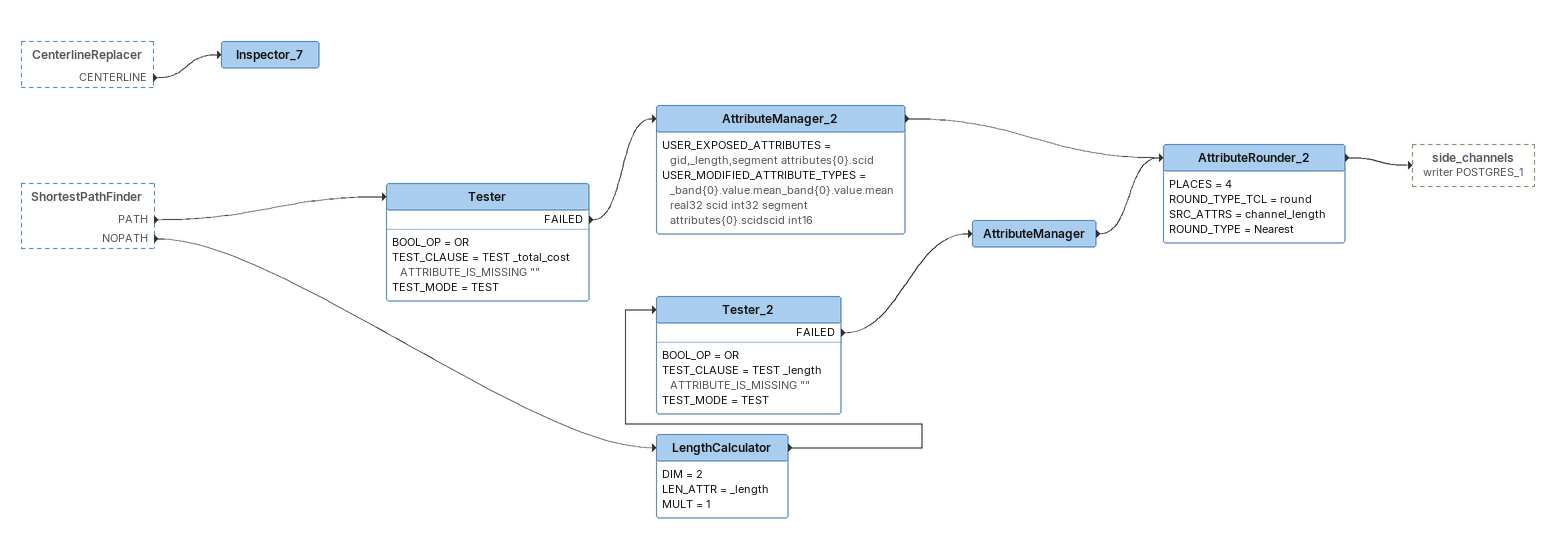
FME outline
CenterlineReplacer [outside]
    CENTERLINE -> Inspector_7
ShortestPathFinder [outside]
    PATH -> Tester
    NOPATH -> LengthCalculator
Inspector_7
Tester
    BOOL_OP = OR
    TEST_CLAUSE = TEST _total_cost ATTRIBUTE_IS_MISSING ""
    TEST_MODE = TEST
    FAILED -> AttributeManager_2
AttributeManager_2
    USER_EXPOSED_ATTRIBUTES = gid,_length,segment attributes{0}.scid
    USER_MODIFIED_ATTRIBUTE_TYPES = _band{0}.value.mean_band{0}.value.mean real32 scid int32 segment attributes{0}.scidscid int16
    -> AttributeRounder_2
LengthCalculator
    DIM = 2
    LEN_ATTR = _length
    MULT = 1
    -> Tester_2
Tester_2
    BOOL_OP = OR
    TEST_CLAUSE = TEST _length ATTRIBUTE_IS_MISSING ""
    TEST_MODE = TEST
    FAILED -> AttributeManager
AttributeManager
    -> AttributeRounder_2
AttributeRounder_2
    PLACES = 4
    ROUND_TYPE_TCL = round
    SRC_ATTRS = channel_length
    ROUND_TYPE = Nearest
    -> side_channels (writer POSTGRES_1)
